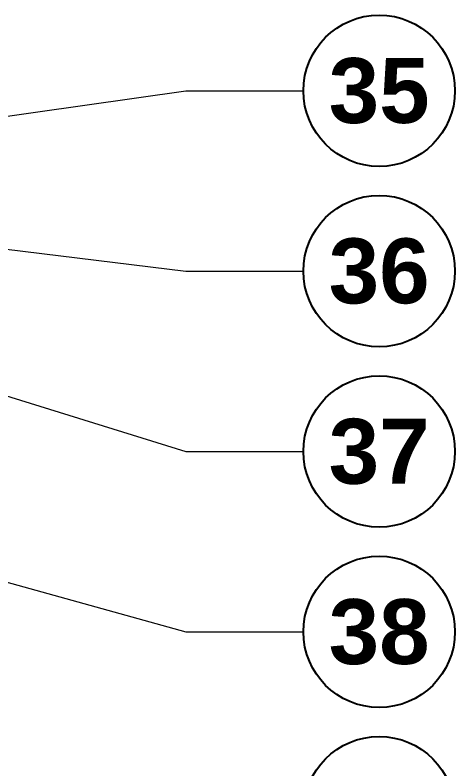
# Model space of a CAD drawing. Header units: millimetres. Extents: x 0 to 297, y 0 to 420.
# Drawn here: x 119.24 to 132.88, y 55.34 to 78.75 of the extents above; entities that cross this region are included whole.
import ezdxf
from ezdxf.enums import TextEntityAlignment as Align

# ---------------------------------------------------------------- set-up
doc = ezdxf.new("R2010")
doc.units = ezdxf.units.MM
doc.layers.add('3-TEXTOS', color=7, linetype='Continuous')
doc.styles.add('ARIAL-NEGRITA', font='arialbd.ttf')

msp = doc.modelspace()

# ---------------------------------------------------------------- linework, layer by layer
at = {"layer": '3-TEXTOS', "lineweight": 13}
for points in [[(113.52, 74.834), (124.534, 76.4), (128.184, 76.4)], [(111.634, 72.385), (124.534, 70.8), (128.184, 70.8)], [(109.277, 69.935), (124.534, 65.2), (128.184, 65.2)]]:
    msp.add_lwpolyline(points, dxfattribs=at)
at = {"layer": '3-TEXTOS', "color": 18, "true_color": 0x000000}
for centre in [(130.534, 76.4), (130.534, 70.8), (130.534, 65.2), (130.534, 59.6), (130.534, 54)]:
    msp.add_circle(centre, 2.35, dxfattribs=at)

# ---------------------------------------------------------------- texts
at = {"layer": '3-TEXTOS', "style": 'ARIAL-NEGRITA'}
for s, p in [('35', (130.534, 75.4)), ('36', (130.534, 69.8)), ('37', (130.534, 64.2)), ('38', (130.534, 58.6))]:
    msp.add_text(s, height=2.016, dxfattribs=at).set_placement(p, align=Align.CENTER)

# ---------------------------------------------------------------- wipeouts: each hides what was drawn before it
msp.add_wipeout([(120.357, 54.175), (120.357, 54.175), (120.357, 54.175), (120.357, 54.175), (120.357, 54.176), (120.357, 54.176), (120.357, 54.176), (120.357, 54.176), (120.357, 54.176), (120.357, 54.177), (120.357, 54.177), (120.357, 54.177), (120.357, 54.177), (120.357, 54.177), (120.357, 54.178), (120.357, 54.178), (120.357, 54.178), (120.357, 54.178), (120.357, 54.178), (120.357, 54.178), (120.356, 54.178), (105.979, 62.479), (105.978, 62.479), (105.978, 62.48), (105.978, 62.48), (105.978, 62.48), (105.978, 62.48), (105.978, 62.48), (105.978, 62.48), (105.978, 62.48), (105.978, 62.48), (105.978, 62.48), (105.978, 62.48), (105.978, 62.48), (105.978, 62.48), (105.978, 62.48), (105.978, 62.48), (105.978, 62.48), (105.978, 62.48), (105.978, 62.48), (105.978, 62.48), (105.978, 62.48), (105.977, 62.48), (105.977, 62.48), (105.977, 62.48), (105.977, 62.48), (105.977, 62.48), (105.977, 62.48), (105.977, 62.48), (105.977, 62.48), (105.977, 62.48), (105.977, 62.48), (105.977, 62.48), (105.977, 62.48), (105.977, 62.48), (105.977, 62.48), (105.977, 62.48), (105.977, 62.48), (105.977, 62.48), (105.977, 62.48), (105.977, 62.48), (105.977, 62.48), (105.977, 62.479), (105.977, 62.479), (94.191, 55.675), (94.191, 55.675), (94.191, 55.675), (94.191, 55.675), (94.191, 55.675), (94.191, 55.675), (94.191, 55.674), (94.191, 55.674), (94.19, 55.674), (94.19, 55.674), (94.19, 55.674), (94.19, 55.673), (94.19, 55.673), (94.19, 55.673), (94.191, 55.673), (94.191, 55.673), (94.191, 55.673), (94.191, 55.672), (94.191, 55.672), (94.191, 55.672), (94.191, 55.672), (94.191, 55.672), (108.569, 47.371), (108.569, 47.371), (108.569, 47.371), (108.569, 47.371), (108.569, 47.371), (108.569, 47.371), (108.57, 47.371), (108.57, 47.371), (108.57, 47.371), (108.57, 47.371), (108.57, 47.371), (108.57, 47.371), (108.57, 47.371), (108.57, 47.371), (108.57, 47.371), (108.57, 47.371), (108.57, 47.371), (108.57, 47.371), (108.57, 47.371), (108.57, 47.371), (108.57, 47.371), (108.57, 47.371), (108.57, 47.371), (108.57, 47.371), (108.57, 47.371), (108.57, 47.371), (108.571, 47.371), (108.571, 47.371), (108.571, 47.371), (108.571, 47.371), (108.571, 47.371), (108.571, 47.371), (108.571, 47.371), (108.571, 47.371), (108.571, 47.371), (108.571, 47.371), (108.571, 47.371), (108.571, 47.371), (108.571, 47.371), (108.571, 47.371), (108.571, 47.371), (108.571, 47.371), (108.571, 47.371), (120.356, 54.175)])

# ---------------------------------------------------------------- next in the draw order: linework, layer by layer
at = {"layer": '3-TEXTOS', "lineweight": 13}
msp.add_lwpolyline([(106.92, 64.492), (124.534, 59.6), (128.184, 59.6)], dxfattribs=at)

doc.saveas('drawing.dxf')
